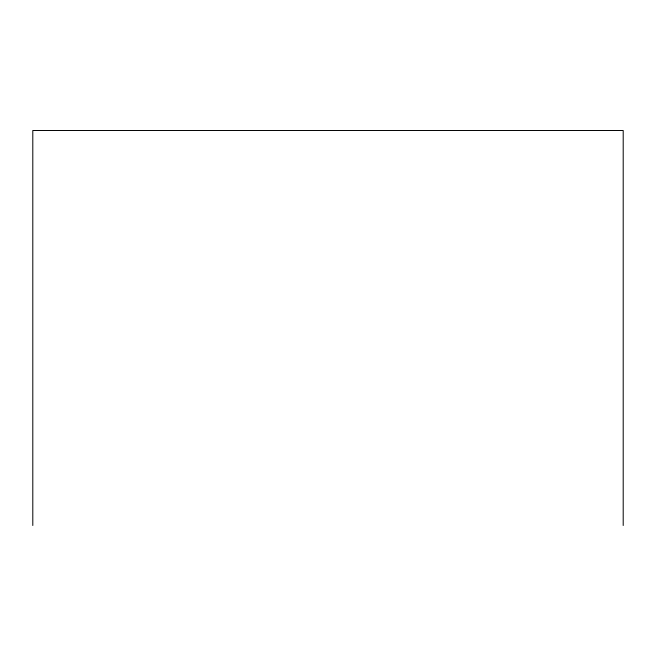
<?xml version="1.0" encoding="UTF-8"?>
<svg xmlns="http://www.w3.org/2000/svg" width="656" height="656" viewBox="0 0 656 656"><rect width="100%" height="100%" fill="white"/><g stroke="black" fill="none" stroke-linecap="round" stroke-linejoin="round"><path stroke-width="0.98" d="M623.2 525.497L623.2 130.503L32.8 130.503L32.8 525.497"/></g></svg>
